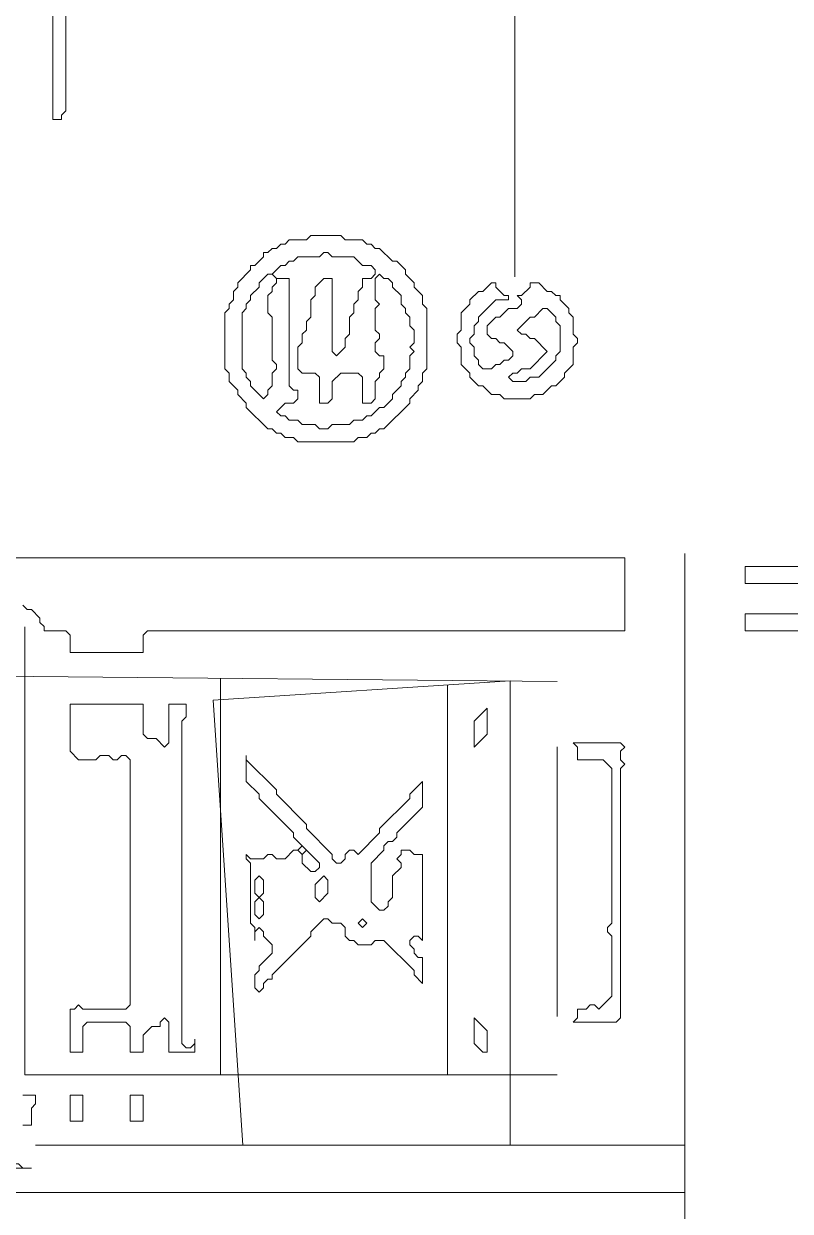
# Model space of a CAD drawing. Header units: millimetres. Extents: x 4 to 412, y 4 to 290.
# Drawn here: x 300.05 to 315.66, y 173.13 to 197.33 of the extents above; entities that cross this region are included whole.
import ezdxf

# ---------------------------------------------------------------- set-up
doc = ezdxf.new("R2010")
doc.units = ezdxf.units.MM
for name, color, linetype, lineweight in [('TRACE_CURVE', 6, 'Continuous', 0), ('TRACE_STRAIGHT', 5, 'Continuous', 0), ('TRACE_TEXT_SYMBOL', 6, 'Continuous', 0)]:
    doc.layers.add(name, color=color, linetype=linetype, lineweight=lineweight)

msp = doc.modelspace()

# ---------------------------------------------------------------- linework, layer by layer
at = {"layer": 'TRACE_CURVE', "color": 6}
for points in [[(300.643, 222.439), (300.643, 195.378), (300.818, 195.378), (300.818, 195.466), (300.905, 195.553), (300.905, 212.017)], [(300.03, 185.482), (300.117, 185.395), (300.205, 185.395), (300.38, 185.22), (300.38, 185.132), (300.467, 185.045), (300.467, 184.957), (300.905, 184.957), (300.993, 184.869), (300.993, 184.519), (302.482, 184.519), (302.482, 184.869), (302.569, 184.957), (312.29, 184.957), (312.29, 186.446), (299.592, 186.446)], [(300.03, 174.886), (300.205, 174.886), (300.205, 175.236), (300.292, 175.324), (300.292, 175.499), (300.03, 175.499)]]:
    msp.add_lwpolyline(points, dxfattribs=at)
at = {"layer": 'TRACE_STRAIGHT', "color": 5}
for p, q in [((310.051, 213.502), (310.051, 192.171)), ((313.516, 186.533), (313.516, 171.383)), ((300.072, 185.043), (300.072, 175.913)), ((293.112, 184.094), (310.914, 183.928)), ((303.907, 183.546), (309.959, 183.937)), ((304.058, 183.992), (304.058, 175.913)), ((309.959, 183.937), (309.959, 174.482)), ((308.678, 183.854), (308.678, 175.913)), ((303.907, 183.546), (304.511, 174.482)), ((310.914, 182.596), (310.914, 177.101)), ((300.072, 175.913), (310.914, 175.913)), ((300.291, 174.482), (313.516, 174.482)), ((297.796, 173.517), (313.516, 173.517))]:
    msp.add_line(p, q, dxfattribs=at)
at = {"layer": 'TRACE_TEXT_SYMBOL', "color": 6}
for points in [[(305.897, 193.014), (305.81, 192.926), (305.459, 192.926), (305.372, 192.839), (305.284, 192.839), (305.196, 192.751), (305.109, 192.751), (305.021, 192.664), (304.934, 192.664), (304.934, 192.576), (304.759, 192.401), (304.671, 192.401), (304.671, 192.313), (304.408, 192.05), (304.408, 191.963), (304.321, 191.875), (304.321, 191.7), (304.233, 191.613), (304.233, 191.525), (304.146, 191.437), (304.146, 190.299), (304.233, 190.211), (304.233, 190.036), (304.408, 189.861), (304.408, 189.774), (304.583, 189.598), (304.583, 189.511), (305.021, 189.073), (305.109, 189.073), (305.196, 188.985), (305.284, 188.985), (305.372, 188.898), (305.547, 188.898), (305.634, 188.81), (306.773, 188.81), (306.86, 188.898), (307.036, 188.898), (307.123, 188.985), (307.211, 188.985), (307.298, 189.073), (307.386, 189.073), (307.911, 189.598), (307.911, 189.686), (308.086, 189.861), (308.086, 189.949), (308.174, 190.036), (308.174, 190.211), (308.262, 190.299), (308.262, 191.525), (308.174, 191.613), (308.174, 191.788), (307.999, 191.963), (307.999, 192.05), (307.824, 192.226), (307.824, 192.313), (307.649, 192.488), (307.561, 192.488), (307.298, 192.751), (307.211, 192.751), (307.123, 192.839), (307.036, 192.839), (306.948, 192.926), (306.598, 192.926), (306.51, 193.014)], [(305.021, 192.226), (305.109, 192.226), (305.196, 192.138), (305.196, 192.05), (305.109, 191.963), (305.109, 191.875), (305.021, 191.788), (305.021, 191.437), (305.109, 191.35), (305.109, 190.474), (305.196, 190.387), (305.196, 190.299), (305.109, 190.211), (305.109, 189.949), (305.021, 189.861), (305.021, 189.774), (304.934, 189.686), (304.671, 189.949), (304.671, 190.036), (304.583, 190.124), (304.583, 190.211), (304.496, 190.299), (304.496, 191.437), (304.583, 191.525), (304.583, 191.613), (304.671, 191.7), (304.671, 191.788), (304.846, 191.963), (304.846, 192.05)], [(310.626, 191.525), (310.714, 191.525), (310.889, 191.35), (310.889, 191.262), (310.976, 191.175), (310.976, 190.649), (310.889, 190.562), (310.889, 190.474), (310.539, 190.124), (310.363, 190.124), (310.276, 190.036), (310.013, 190.036), (309.926, 190.124), (310.013, 190.211), (310.101, 190.211), (310.188, 190.299), (310.363, 190.299), (310.714, 190.649), (310.451, 190.912), (310.363, 190.912), (310.276, 191), (310.188, 191), (310.101, 191.087), (310.363, 191.35), (310.451, 191.35)], [(300.993, 183.468), (300.993, 182.505), (301.168, 182.33), (301.518, 182.33), (301.606, 182.417), (301.781, 182.417), (301.869, 182.33), (301.956, 182.33), (302.044, 182.417), (302.131, 182.417), (302.219, 182.33), (302.219, 177.338), (302.131, 177.25), (301.256, 177.25), (301.168, 177.338), (301.081, 177.25), (300.993, 177.25), (300.993, 176.375), (301.256, 176.375), (301.256, 176.9), (301.343, 176.988), (302.131, 176.988), (302.219, 176.9), (302.219, 176.375), (302.482, 176.375), (302.482, 176.725), (302.657, 176.9), (302.832, 176.9), (302.832, 176.988), (302.92, 177.075), (303.007, 176.988), (303.007, 176.375), (303.533, 176.375), (303.533, 176.637), (303.533, 176.55), (303.445, 176.462), (303.357, 176.462), (303.27, 176.55), (303.27, 183.118), (303.357, 183.205), (303.357, 183.468), (303.007, 183.468), (303.007, 182.68), (302.92, 182.592), (302.744, 182.768), (302.569, 182.768), (302.482, 182.855), (302.482, 183.468)], [(309.488, 183.381), (309.225, 183.118), (309.225, 182.592), (309.488, 182.855)], [(311.239, 182.68), (311.327, 182.592), (311.327, 182.33), (311.852, 182.33), (312.027, 182.155), (312.027, 179.002), (311.94, 178.914), (311.94, 178.827), (312.027, 178.739), (312.027, 177.513), (311.765, 177.25), (311.677, 177.338), (311.589, 177.338), (311.502, 177.25), (311.327, 177.25), (311.327, 177.075), (311.239, 176.988), (312.115, 176.988), (312.202, 177.075), (312.202, 182.155), (312.29, 182.242), (312.202, 182.33), (312.202, 182.505), (312.29, 182.592), (312.202, 182.68)], [(305.634, 180.491), (305.722, 180.578), (305.81, 180.491), (305.722, 180.403)], [(305.722, 180.403), (305.81, 180.491), (306.072, 180.228), (306.072, 180.14), (305.985, 180.053), (305.897, 180.053), (305.722, 180.228)], [(304.759, 179.878), (304.846, 179.965), (304.934, 179.878), (304.934, 179.615), (304.846, 179.527), (304.759, 179.615)], [(306.16, 179.965), (306.247, 179.878), (306.247, 179.615), (306.072, 179.44), (305.985, 179.527), (305.985, 179.79)], [(304.759, 179.44), (304.846, 179.527), (304.934, 179.44), (304.934, 179.177), (304.846, 179.089), (304.759, 179.177)], [(306.86, 179.002), (306.948, 179.089), (307.036, 179.002), (306.948, 178.914)], [(309.225, 177.075), (309.225, 176.55), (309.4, 176.375), (309.488, 176.375), (309.488, 176.813)], [(300.993, 175.499), (300.993, 174.973), (301.256, 174.973), (301.256, 175.499)], [(302.219, 175.499), (302.219, 174.973), (302.482, 174.973), (302.482, 175.499)], [(299.241, 174.098), (299.241, 174.01), (300.205, 174.01), (300.03, 174.01), (299.942, 174.098)]]:
    msp.add_lwpolyline(points, close=True, dxfattribs=at)
for points in [[(307.386, 192.138), (307.473, 192.138), (307.561, 192.05), (307.561, 191.963), (307.736, 191.788), (307.736, 191.613), (307.824, 191.525), (307.824, 191.437), (307.911, 191.35), (307.911, 191.175), (307.999, 191.087), (307.999, 190.824), (307.911, 190.737), (307.999, 190.649), (307.911, 190.562), (307.911, 190.299), (307.824, 190.211), (307.824, 190.124), (307.736, 190.036), (307.736, 189.949), (307.561, 189.774), (307.561, 189.686), (307.386, 189.511), (307.298, 189.511), (307.123, 189.336), (307.036, 189.336), (306.948, 189.248), (306.773, 189.248), (306.685, 189.161), (306.335, 189.161), (306.247, 189.073), (306.072, 189.073), (305.985, 189.161), (305.722, 189.161), (305.634, 189.248), (305.459, 189.248), (305.372, 189.336), (305.284, 189.336), (305.196, 189.423), (305.372, 189.598), (305.547, 189.598), (305.634, 189.686), (305.634, 189.861), (305.547, 189.861), (305.459, 189.949), (305.459, 192.138), (305.196, 192.138), (305.109, 192.226), (305.284, 192.401), (305.372, 192.401), (305.459, 192.488), (305.547, 192.488), (305.634, 192.576), (306.072, 192.576)], [(306.072, 192.576), (306.16, 192.664), (306.247, 192.664), (306.335, 192.576), (306.773, 192.576), (306.948, 192.401), (307.123, 192.401), (307.211, 192.313), (307.211, 192.226), (307.123, 192.138), (306.948, 192.138), (306.948, 191.963), (306.86, 191.875), (306.86, 191.7), (306.773, 191.613), (306.773, 191.437), (306.685, 191.35), (306.685, 191), (306.598, 190.912), (306.598, 190.737), (306.423, 190.562), (306.335, 190.649), (306.335, 192.138), (306.16, 192.138), (305.985, 191.963), (305.985, 191.788), (305.897, 191.7), (305.897, 191.35), (305.81, 191.262), (305.81, 191.087), (305.722, 191), (305.722, 190.824), (305.634, 190.737), (305.634, 190.299), (305.722, 190.211), (305.985, 190.211), (306.072, 190.124), (306.072, 189.598), (306.247, 189.598), (306.335, 189.686), (306.335, 190.036), (306.51, 190.211), (306.86, 190.211), (306.948, 190.124), (306.948, 189.598), (307.123, 189.598), (307.211, 189.686), (307.211, 190.036), (307.298, 190.124), (307.298, 190.211), (307.386, 190.299), (307.386, 190.562), (307.298, 190.562), (307.211, 190.649), (307.211, 190.824), (307.298, 190.912), (307.298, 191), (307.211, 191.087), (307.211, 191.525), (307.298, 191.613), (307.211, 191.7), (307.211, 192.138), (307.298, 192.226), (307.386, 192.138)], [(309.575, 192.05), (309.4, 191.875), (309.312, 191.875), (309.137, 191.7), (309.137, 191.613), (308.962, 191.437), (308.962, 191.087), (308.875, 191), (308.875, 190.824), (308.962, 190.737), (308.962, 190.387), (309.137, 190.211), (309.137, 190.124), (309.312, 189.949), (309.4, 189.949), (309.575, 189.774), (309.75, 189.774), (309.838, 189.686), (310.363, 189.686), (310.451, 189.774), (310.626, 189.774), (310.801, 189.949), (310.889, 189.949), (311.064, 190.124), (311.064, 190.211), (311.239, 190.387), (311.239, 190.737), (311.327, 190.824), (311.327, 190.912), (311.239, 191), (311.239, 191.35), (311.152, 191.437), (311.152, 191.525), (310.976, 191.7), (310.976, 191.788), (310.889, 191.788), (310.801, 191.875), (310.714, 191.875), (310.539, 192.05), (310.363, 192.05), (310.363, 191.963), (310.188, 191.788), (310.101, 191.788), (310.188, 191.7), (310.188, 191.613), (310.101, 191.525), (309.926, 191.525), (309.75, 191.35), (309.663, 191.35), (309.488, 191.175), (309.488, 191), (309.575, 190.912), (309.663, 190.912), (309.75, 190.824), (309.838, 190.824), (310.013, 190.649), (310.013, 190.562), (309.926, 190.474), (309.838, 190.474), (309.75, 190.387), (309.663, 190.387), (309.575, 190.299), (309.4, 190.299), (309.312, 190.387)], [(309.312, 190.387), (309.312, 190.474), (309.225, 190.562), (309.225, 190.737), (309.137, 190.824), (309.137, 190.912), (309.225, 191), (309.225, 191.175), (309.312, 191.262), (309.312, 191.35), (309.663, 191.7), (309.926, 191.7), (309.926, 191.788), (309.838, 191.788), (309.663, 191.963), (309.663, 192.05), (309.575, 192.05)], [(318.858, 186.271), (314.742, 186.271), (314.742, 185.92), (316.231, 185.92)], [(322.624, 185.307), (314.742, 185.307), (314.742, 184.957), (322.887, 184.957)], [(304.583, 182.417), (304.583, 181.892), (304.846, 181.629), (304.846, 181.542), (305.547, 180.841), (305.547, 180.753), (305.722, 180.578), (305.634, 180.491), (305.547, 180.491), (305.372, 180.316), (305.196, 180.316), (305.109, 180.403), (305.021, 180.403), (304.934, 180.316), (304.671, 180.316), (304.583, 180.403), (304.583, 180.316), (304.671, 180.228), (304.671, 179.002), (304.759, 178.914), (304.759, 178.652), (304.759, 178.827), (304.846, 178.914), (304.934, 178.827), (304.934, 178.739), (305.109, 178.564), (305.109, 178.389), (304.846, 178.126), (304.846, 178.039), (304.759, 177.951), (304.759, 177.688), (304.846, 177.601), (304.934, 177.688), (304.934, 177.776), (305.021, 177.863), (305.109, 177.863), (305.109, 177.951), (305.897, 178.739), (305.897, 178.827), (306.16, 179.089), (306.247, 179.089), (306.335, 179.002), (306.51, 179.002), (306.598, 178.914), (306.598, 178.739), (306.685, 178.652), (306.773, 178.652), (306.86, 178.564), (307.123, 178.564), (307.211, 178.652), (307.386, 178.652), (307.999, 178.039), (307.999, 177.951), (308.174, 177.776), (308.174, 178.301), (308.086, 178.301), (307.999, 178.389), (307.999, 178.476), (307.911, 178.564), (307.911, 178.652), (307.999, 178.739), (308.086, 178.739), (308.174, 178.652), (308.174, 180.403)], [(308.174, 180.403), (307.999, 180.403), (307.911, 180.491), (307.736, 180.491), (307.736, 180.403), (307.649, 180.316), (307.736, 180.228), (307.736, 180.14), (307.561, 179.965), (307.561, 179.527), (307.473, 179.44), (307.473, 179.352), (307.386, 179.265), (307.298, 179.265), (307.123, 179.44), (307.123, 180.228), (307.386, 180.491), (307.386, 180.578), (307.473, 180.666), (307.561, 180.666), (307.649, 180.753), (307.649, 180.841), (308.174, 181.366), (308.174, 181.892), (307.911, 181.629), (307.911, 181.542), (307.298, 180.929), (307.298, 180.841), (306.86, 180.403), (306.773, 180.491), (306.685, 180.491), (306.598, 180.403), (306.598, 180.316), (306.51, 180.228), (306.423, 180.228), (306.335, 180.316), (306.335, 180.403), (305.81, 180.929), (305.81, 181.016), (305.196, 181.629), (305.196, 181.717), (304.583, 182.33), (304.583, 182.417)]]:
    msp.add_lwpolyline(points, dxfattribs=at)

doc.saveas('drawing.dxf')
